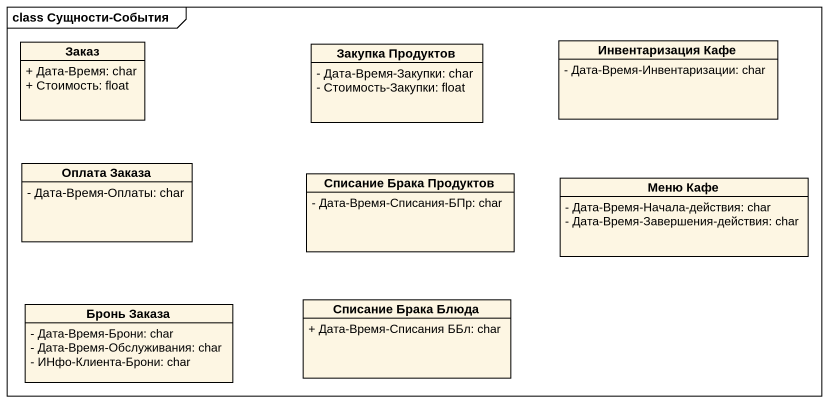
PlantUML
@startuml
mainframe class Сущности-События
hide circle
hide empty members
skinparam classAttributeIconSize 0
class "Инвентаризация Кафе" as Инвентаризация_Кафе {
  - Дата-Время-Инвентаризации: char
}
class Заказ {
  + Дата-Время: char
  + Стоимость: float
}
class "Закупка Продуктов" as Закупка_Продуктов {
  - Дата-Время-Закупки: char
  - Стоимость-Закупки: float
}
class "Оплата Заказа" as Оплата_Заказа {
  - Дата-Время-Оплаты: char
}
class "Списание Брака Продуктов" as Списание_Брака_Продуктов {
  - Дата-Время-Списания-БПр: char
}
class "Меню Кафе" as Меню_Кафе {
  - Дата-Время-Начала-действия: char
  - Дата-Время-Завершения-действия: char
}
class "Бронь Заказа" as Бронь_Заказа {
  - Дата-Время-Брони: char
  - Дата-Время-Обслуживания: char
  - ИНфо-Клиента-Брони: char
}
class "Списание Брака Блюда" as Списание_Брака_Блюда {
  + Дата-Время-Списания ББл: char
}
@enduml
